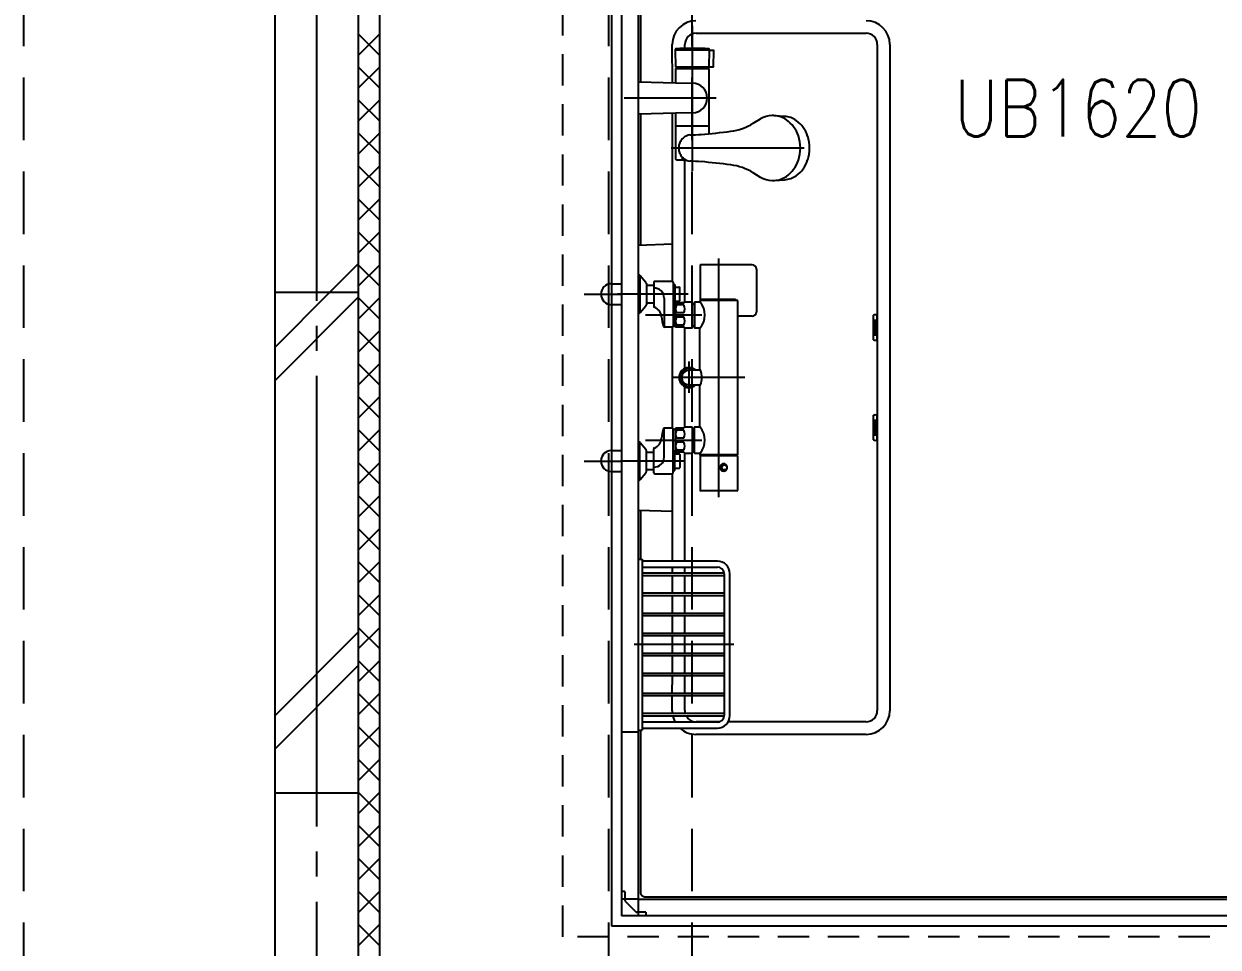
# Model space of a CAD drawing. Header units: millimetres. Extents: x 8300 to 125598, y -10383 to 40000.
# Drawn here: x 41549 to 42980, y 17746 to 18852 of the extents above; entities that cross this region are included whole.
import ezdxf
from ezdxf.enums import TextEntityAlignment as Align

# ---------------------------------------------------------------- set-up
doc = ezdxf.new("R2010")
doc.units = ezdxf.units.MM
doc.header["$LTSCALE"] = 300
for name, pattern in [('CADEWA_LINE6', [2.1, 1.8, -0.1, 0.1, -0.1]), ('DASH-N', [0.375, 0.25, -0.125]), ('DASH-S', [0.2, 0.125, -0.075])]:
    doc.linetypes.add(name, pattern=pattern)
doc.layers.add('K建0_壁', color=7, linetype='CONTINUOUS')
doc.layers.add('通り芯', color=7, linetype='CONTINUOUS')
doc.styles.add('txt2', font='txt.shx', dxfattribs={"width": 0.943378, "bigfont": 'extfont2'})

msp = doc.modelspace()

# ---------------------------------------------------------------- linework, layer by layer
at = {"layer": 'K建0_壁', "color": 250, "linetype": 'DASH-N', "lineweight": -3}
for p, q in [((41549, 15450), (41549, 20550.6)), ((42250, 15450), (42250, 20550.6)), ((42350, 15450), (42350, 20550.6))]:
    msp.add_line(p, q, dxfattribs=at)
at = {"layer": 'K建0_壁', "color": 250, "linetype": 'Continuous', "lineweight": -3}
for p, q in [((42253, 19375.5), (42253, 17771)), ((41950, 15470), (41950, 19130)), ((42265, 19100), (42265, 17783)), ((42285, 19053), (42285, 18003)), ((42288, 18879.7), (42288, 18782.4)), ((42350, 18849.6), (42350, 18675.9)), ((41975, 18814.5), (41950, 18839.5)), ((41950, 18814.5), (41975, 18839.5)), ((42354.5, 18840.5), (42558.2, 18840.5)), ((42326.1, 18781.4), (42326, 18827.2)), ((42329.6, 18821.5), (42329.6, 18820.8)), ((42329.6, 18820.2), (42330, 18800.3)), ((42370.1, 18820.5), (42329.9, 18820.5)), ((42341, 18822.3), (42341, 18827)), ((42370.4, 18820.2), (42370, 18800.3)), ((42370.1, 18820.5), (42375.2, 18820.5)), ((42370.4, 18820.8), (42370.4, 18821.5)), ((42375.5, 18820.2), (42375.1, 18800.3)), ((42571.7, 18827), (42571.7, 18029)), ((42586.7, 18827.2), (42586.7, 18028.8)), ((41975, 18775), (41950, 18800)), ((41950, 18775), (41975, 18800)), ((42330, 18798.3), (42330, 18781.3)), ((42330, 18798.3), (42332.5, 18798.3)), ((42331.5, 18800), (42330.3, 18800)), ((42368.5, 18800), (42331.5, 18800)), ((42332.5, 18799), (42332.5, 18798.3)), ((42332.5, 18798.3), (42367.5, 18798.3)), ((42367.5, 18799), (42367.5, 18798.3)), ((42367.5, 18798.3), (42370, 18798.3)), ((42369.7, 18800), (42368.5, 18800)), ((42374.8, 18800), (42369.7, 18800)), ((42370, 18798.3), (42370, 18726.3)), ((42285.5, 18781), (42285, 18781)), ((42286, 18782.5), (42330, 18781.3)), ((42330, 18781.3), (42350.5, 18780.8)), ((42378.4, 18763), (42268.3, 18763)), ((41975, 18735.5), (41950, 18760.5)), ((41950, 18735.5), (41975, 18760.5)), ((42285, 18745), (42285.5, 18745)), ((42285.5, 18744), (42285.5, 18745)), ((42330, 18744.7), (42286, 18743.5)), ((42288, 18743.6), (42288, 18586.8)), ((42326.1, 18588.2), (42326.1, 18744.6)), ((42350.5, 18745.2), (42330, 18744.7)), ((42330, 18744.7), (42330, 18690.2)), ((42423, 18732.8), (42431.7, 18738.1)), ((42460.8, 18740.9), (42448.6, 18741.8)), ((41975, 18696), (41950, 18721)), ((41950, 18696), (41975, 18721)), ((42370, 18729.3), (42330, 18729.3)), ((42370, 18726.3), (42370, 18720.2)), ((42484, 18703), (42324.7, 18703)), ((42338.1, 18690.9), (42338.1, 18692)), ((42338.1, 18690.2), (42338.1, 18690.9)), ((41975, 18656.5), (41950, 18681.5)), ((41950, 18656.5), (41975, 18681.5)), ((42339, 18688.5), (42331.5, 18688.7)), ((42339, 18688.7), (42339, 18688.6)), ((42339, 18688.6), (42339, 18688.5)), ((42341, 18518.5), (42341, 18689.5)), ((42431.7, 18667.9), (42423, 18673.2)), ((42448.6, 18664.2), (42460.8, 18665.1)), ((41975, 18616.9), (41950, 18641.9)), ((41950, 18616.9), (41975, 18641.9)), ((41975, 18577.4), (41950, 18602.4)), ((41950, 18577.4), (41975, 18602.4)), ((42285, 18586.7), (42326.1, 18588.2)), ((42326.1, 18543.2), (42326.1, 18588.2)), ((41915.4, 18530), (41950, 18564.6)), ((41975, 18537.9), (41950, 18562.9)), ((41950, 18537.9), (41975, 18562.9)), ((42359.3, 18562.2), (42359.3, 18521.9)), ((42421.8, 18563), (42360.1, 18563)), ((42381.8, 18284.8), (42381.8, 18570.7)), ((42285, 18551), (42285.8, 18551)), ((42287, 18550), (42287, 18506)), ((42294.5, 18542.1), (42287.7, 18550.1)), ((42426.8, 18558), (42426.8, 18506.6)), ((42253, 18540.5), (42265, 18540.5)), ((42295, 18540.8), (42295, 18538.5)), ((42295, 18538.5), (42295, 18517.5)), ((42303.9, 18538.5), (42295, 18538.5)), ((42303.9, 18542.3), (42303.9, 18538.5)), ((42326, 18543.3), (42304.9, 18543.3)), ((42327, 18542.3), (42327, 18541.1)), ((42327, 18541.1), (42327, 18489.8)), ((42329, 18537.8), (42329, 18518.3)), ((42329.5, 18537), (42329.5, 18537.3)), ((42330, 18536.5), (42334.8, 18536.5)), ((42335, 18520.3), (42335, 18535.8)), ((41950, 18530), (41850, 18530)), ((41850, 18464.6), (41915.4, 18530)), ((41850, 18424.6), (41950, 18524.6)), ((41975, 18498.4), (41950, 18523.4)), ((41950, 18498.4), (41975, 18523.4)), ((42220.5, 18528), (42265, 18528)), ((42345.2, 18528), (42260.3, 18528)), ((42316.3, 18523.3), (42316.3, 18488.5)), ((42329.5, 18519), (42329.5, 18518.8)), ((42330, 18519.5), (42334.8, 18519.5)), ((42349.7, 18518.5), (42341.1, 18518.5)), ((42359.2, 18518.5), (42353, 18518.5)), ((42359.8, 18520.5), (42359.2, 18520.5)), ((42359.2, 18520.5), (42359.2, 18518.5)), ((42359.2, 18518.5), (42359.2, 18518.5)), ((42361.2, 18521.6), (42359.6, 18521.6)), ((42360.9, 18521), (42359.8, 18521)), ((42359.8, 18521), (42359.8, 18520.5)), ((42404.4, 18520.5), (42359.8, 18520.5)), ((42402.5, 18521), (42360.9, 18521)), ((42361.2, 18521.6), (42361.2, 18521.3)), ((42400.8, 18521.6), (42361.2, 18521.6)), ((42404.4, 18502.1), (42404.4, 18520.5)), ((42253, 18515.5), (42265, 18515.5)), ((42285, 18505), (42285.8, 18505)), ((42287.7, 18505.9), (42294.5, 18513.9)), ((42295, 18517.5), (42295, 18515.2)), ((42295, 18517.5), (42303.9, 18517.5)), ((42328.3, 18516.2), (42327, 18516.2)), ((42329, 18516.9), (42328.3, 18516.2)), ((42330, 18516.2), (42328.3, 18516.2)), ((42329, 18518.3), (42329, 18516.9)), ((42330, 18516.2), (42330, 18517.5)), ((42339.9, 18517.5), (42330, 18517.5)), ((42330, 18489.8), (42330, 18516.2)), ((42340, 18515), (42331, 18515)), ((42340, 18505.5), (42331, 18505.5)), ((42340.9, 18518.4), (42340.1, 18517.6)), ((42350, 18518.2), (42350, 18516.4)), ((42350, 18516.4), (42350, 18489.6)), ((42350, 18516.4), (42352.7, 18516.4)), ((42352.7, 18518.2), (42352.7, 18516.4)), ((42293.8, 18503), (42361.3, 18503)), ((42340, 18500.5), (42331, 18500.5)), ((42340, 18491), (42331, 18491)), ((42404.4, 18335.5), (42404.4, 18502.1)), ((42421.8, 18501.6), (42405.8, 18501.6)), ((42567, 18496.7), (42567, 18502.7)), ((42567, 18496.7), (42568.2, 18496.7)), ((42567, 18479.2), (42567, 18496.7)), ((42571.6, 18496.7), (42571.6, 18502.7)), ((42571.6, 18479.2), (42571.6, 18496.7)), ((41975, 18458.9), (41950, 18483.9)), ((41950, 18458.9), (41975, 18483.9)), ((42326, 18488.5), (42316.5, 18488.5)), ((42326.1, 18367.5), (42326.1, 18488.5)), ((42327, 18489.8), (42327, 18489.5)), ((42327, 18489.8), (42330, 18489.8)), ((42330, 18488.5), (42330, 18489.8)), ((42339.9, 18488.5), (42330, 18488.5)), ((42340.9, 18487.6), (42340.1, 18488.4)), ((42341, 18438.8), (42341, 18487.5)), ((42341.1, 18487.5), (42349.7, 18487.5)), ((42350, 18489.6), (42350, 18487.8)), ((42352.7, 18489.6), (42350, 18489.6)), ((42353, 18487.5), (42359.2, 18487.5)), ((42359.2, 18487.5), (42359.2, 18487.5)), ((42359.2, 18438), (42359.2, 18487.5)), ((42567, 18473.2), (42567, 18479.2)), ((42567, 18479.2), (42568.2, 18479.2)), ((42570.4, 18479.2), (42571.6, 18479.2)), ((42571.6, 18473.2), (42571.6, 18479.2)), ((42346.1, 18409.8), (42346.1, 18447.1)), ((41975, 18419.4), (41950, 18444.4)), ((41950, 18419.4), (41975, 18444.4)), ((42354.2, 18436.7), (42346.1, 18436.7)), ((42359.8, 18436.7), (42354.2, 18436.7)), ((42413.1, 18428), (42327.6, 18428)), ((42346.1, 18419.2), (42354.2, 18419.2)), ((42354.2, 18419.2), (42359.8, 18419.2)), ((41975, 18379.9), (41950, 18404.9)), ((41950, 18379.9), (41975, 18404.9)), ((42341, 18368.5), (42341, 18417.1)), ((42359.2, 18368.5), (42359.2, 18417.9)), ((42567, 18376.7), (42567, 18382.8)), ((42567, 18359.2), (42567, 18376.7)), ((42568.2, 18376.7), (42567, 18376.7)), ((42571.6, 18376.7), (42570.4, 18376.7)), ((42571.6, 18376.7), (42571.6, 18382.8)), ((42571.6, 18359.2), (42571.6, 18376.7)), ((41975, 18340.4), (41950, 18365.4)), ((41950, 18340.4), (41975, 18365.4)), ((42316.3, 18332.7), (42316.3, 18367.5)), ((42326, 18367.5), (42316.5, 18367.5)), ((42327, 18366.2), (42327, 18366.5)), ((42327, 18314.9), (42327, 18366.2)), ((42327, 18366.2), (42330, 18366.2)), ((42330, 18366.2), (42330, 18367.5)), ((42339.9, 18367.5), (42330, 18367.5)), ((42330, 18339.8), (42330, 18366.2)), ((42340, 18365), (42331, 18365)), ((42340.9, 18368.4), (42340.1, 18367.6)), ((42349.7, 18368.5), (42341.1, 18368.5)), ((42350, 18368.2), (42350, 18366.4)), ((42350, 18366.4), (42352.7, 18366.4)), ((42359.2, 18368.5), (42353, 18368.5)), ((42359.2, 18368.5), (42359.2, 18368.5)), ((42285, 18351), (42285.8, 18351)), ((42287, 18306), (42287, 18350)), ((42287.7, 18350.1), (42294.5, 18342.1)), ((42293.8, 18353), (42361.3, 18353)), ((42340, 18355.5), (42331, 18355.5)), ((42340, 18350.5), (42331, 18350.5)), ((42567, 18353.3), (42567, 18359.2)), ((42568.2, 18359.2), (42567, 18359.2)), ((42571.6, 18353.3), (42571.6, 18359.2)), ((42253, 18340.5), (42265, 18340.5)), ((42295, 18338.5), (42303.9, 18338.5)), ((42303.9, 18338.5), (42303.9, 18342.7)), ((42303.9, 18317.5), (42303.9, 18338.5)), ((42328.3, 18339.8), (42327, 18339.8)), ((42329, 18339.1), (42328.3, 18339.8)), ((42330, 18339.8), (42328.3, 18339.8)), ((42329, 18337.8), (42329, 18339.1)), ((42329, 18318.3), (42329, 18337.8)), ((42329.5, 18337), (42329.5, 18337.3)), ((42330, 18338.5), (42330, 18339.8)), ((42339.9, 18338.5), (42330, 18338.5)), ((42330, 18336.5), (42334.8, 18336.5)), ((42340, 18341), (42331, 18341)), ((42335, 18335.8), (42335, 18320.3)), ((42340.9, 18337.6), (42340.1, 18338.4)), ((42341, 18208), (42341, 18337.5)), ((42341.1, 18337.5), (42349.7, 18337.5)), ((42352.7, 18339.6), (42350, 18339.6)), ((42352.7, 18337.8), (42352.7, 18339.6)), ((42353, 18337.5), (42359.2, 18337.5)), ((42359.2, 18337.5), (42359.2, 18335.5)), ((42359.2, 18337.5), (42359.2, 18337.5)), ((42403.8, 18335.5), (42359.2, 18335.5)), ((42359.2, 18335.5), (42359.2, 18335)), ((42360.3, 18335), (42359.2, 18335)), ((42359.3, 18333.9), (42359.3, 18293.3)), ((42360.6, 18334.2), (42359.6, 18334.2)), ((42402.7, 18335), (42360.3, 18335)), ((42360.6, 18334.2), (42360.6, 18334.7)), ((42402.4, 18334.2), (42360.6, 18334.2)), ((42402.4, 18334.2), (42402.4, 18334.7)), ((42404, 18334.2), (42402.4, 18334.2)), ((42403.8, 18335), (42402.7, 18335)), ((42404.4, 18335.5), (42403.8, 18335.5)), ((42403.8, 18335), (42403.8, 18335.5)), ((42404.3, 18333.9), (42404.3, 18293.3)), ((41975, 18300.8), (41950, 18325.8)), ((41950, 18300.8), (41975, 18325.8)), ((42220.5, 18328), (42265, 18328)), ((42340.9, 18328), (42264.1, 18328)), ((42329.5, 18319), (42329.5, 18318.8)), ((42330, 18319.5), (42334.8, 18319.5)), ((42387.6, 18323.4), (42388.5, 18323.4)), ((42253, 18315.5), (42265, 18315.5)), ((42285, 18305), (42285.8, 18305)), ((42287.7, 18305.9), (42294.5, 18313.9)), ((42295, 18315.2), (42295, 18317.5)), ((42303.9, 18317.5), (42295, 18317.5)), ((42303.9, 18313.8), (42303.9, 18317.5)), ((42304.9, 18312.8), (42326, 18312.8)), ((42326.1, 18267.8), (42326.1, 18312.8)), ((42327, 18313.8), (42327, 18314.9)), ((42387.6, 18317.3), (42388.5, 18317.3)), ((42403.5, 18292.5), (42360.1, 18292.5)), ((41975, 18261.3), (41950, 18286.3)), ((41950, 18261.3), (41975, 18286.3)), ((42285, 18269.3), (42326.1, 18267.8)), ((42288, 18269.2), (42288, 18210.5)), ((42326.1, 18208), (42326.1, 18267.8)), ((41975, 18221.8), (41950, 18246.8)), ((41950, 18221.8), (41975, 18246.8)), ((41975, 18182.3), (41950, 18207.3)), ((41950, 18182.3), (41975, 18207.3)), ((42285, 18210.5), (42290, 18210.5)), ((42290, 18210.5), (42290, 18208)), ((42290, 18201), (42290, 18193.5)), ((42388, 18193.5), (42290, 18193.5)), ((42290, 18193.5), (42290, 18190.5)), ((42388, 18190.5), (42290, 18190.5)), ((42290, 18190.5), (42290, 18169.5)), ((42326.1, 18193.5), (42326.1, 18201)), ((42326.1, 18169.5), (42326.1, 18190.5)), ((42341, 18193.5), (42341, 18201)), ((42341, 18169.5), (42341, 18190.5)), ((42388, 18193), (42388, 18190.5)), ((42395, 18023), (42395, 18193)), ((41975, 18142.8), (41950, 18167.8)), ((41950, 18142.8), (41975, 18167.8)), ((42388, 18169.5), (42290, 18169.5)), ((42290, 18169.5), (42290, 18166.5)), ((42388, 18166.5), (42290, 18166.5)), ((42290, 18166.5), (42290, 18145.5)), ((42326.1, 18145.5), (42326.1, 18166.5)), ((42341, 18145.5), (42341, 18166.5)), ((42388, 18145.5), (42290, 18145.5)), ((42290, 18145.5), (42290, 18142.5)), ((42388, 18142.5), (42290, 18142.5)), ((42290, 18142.5), (42290, 18121.5)), ((42326.1, 18121.5), (42326.1, 18142.5)), ((42341, 18121.5), (42341, 18142.5)), ((41850, 18023.3), (41950, 18123.3)), ((41975, 18103.3), (41950, 18128.3)), ((41950, 18103.3), (41975, 18128.3)), ((42388, 18121.5), (42290, 18121.5)), ((42290, 18121.5), (42290, 18118.5)), ((42388, 18118.5), (42290, 18118.5)), ((42290, 18118.5), (42290, 18097.5)), ((42326.1, 18097.5), (42326.1, 18118.5)), ((42341, 18097.5), (42341, 18118.5)), ((42399.7, 18108), (42280.3, 18108)), ((42388, 18097.5), (42290, 18097.5)), ((42290, 18097.5), (42290, 18094.5)), ((42388, 18094.5), (42290, 18094.5)), ((42290, 18094.5), (42290, 18073.5)), ((42326.1, 18073.5), (42326.1, 18094.5)), ((42341, 18073.5), (42341, 18094.5)), ((41850, 17983.3), (41950, 18083.3)), ((41975, 18063.8), (41950, 18088.8)), ((41950, 18063.8), (41975, 18088.8)), ((42388, 18073.5), (42290, 18073.5)), ((42290, 18073.5), (42290, 18070.5)), ((42388, 18070.5), (42290, 18070.5)), ((42290, 18070.5), (42290, 18049.5)), ((42326, 18049.5), (42326.1, 18070.5)), ((42341, 18049.5), (42341, 18070.5)), ((41975, 18024.3), (41950, 18049.3)), ((41950, 18024.3), (41975, 18049.3)), ((42388, 18049.5), (42290, 18049.5)), ((42290, 18049.5), (42290, 18046.5)), ((42388, 18046.5), (42290, 18046.5)), ((42290, 18046.5), (42290, 18025.5)), ((42326, 18028.8), (42326, 18046.5)), ((42341, 18029), (42341, 18046.5)), ((42388, 18025.5), (42290, 18025.5)), ((42290, 18025.5), (42290, 18022.5)), ((42290, 18022.5), (42290, 18015)), ((42388, 18022.5), (42290, 18022.5)), ((42388, 18025.5), (42388, 18023)), ((41975, 17984.7), (41950, 18009.7)), ((41950, 17984.7), (41975, 18009.7)), ((42285, 18005.5), (42290, 18005.5)), ((42288, 18005.5), (42288, 17811)), ((42290, 18015), (42290, 18008)), ((42380, 18015), (42290, 18015)), ((42290, 18008), (42290, 18005.5)), ((42290, 18008), (42380, 18008)), ((42382.8, 18015.5), (42354.5, 18015.5)), ((42558.2, 18015.5), (42393, 18015.5)), ((42285, 18003), (42265, 18003)), ((42285, 18003), (42285, 17803)), ((42558.4, 18000.5), (42354.3, 18000.5)), ((41975, 17945.2), (41950, 17970.2)), ((41950, 17945.2), (41975, 17970.2)), ((41950, 17930), (41850, 17930)), ((41975, 17905.7), (41950, 17930.7)), ((41950, 17905.7), (41975, 17930.7)), ((41975, 17866.2), (41950, 17891.2)), ((41950, 17866.2), (41975, 17891.2)), ((41975, 17826.7), (41950, 17851.7)), ((41950, 17826.7), (41975, 17851.7)), ((41975, 17787.2), (41950, 17812.2)), ((41950, 17787.2), (41975, 17812.2)), ((42269.3, 17812.3), (42265, 17812.3)), ((42285, 17803), (42265, 17803)), ((42269.3, 17812.3), (42269.3, 17801.5)), ((42285, 17803), (43085, 17803)), ((42285, 17803), (42285, 17783)), ((42293, 17806), (43125.8, 17806)), ((42269.6, 17800.8), (42282.8, 17787.6)), ((43905, 17783), (42265, 17783)), ((42294.3, 17787.3), (42283.5, 17787.3)), ((42294.3, 17787.3), (42294.3, 17783)), ((41975, 17747.7), (41950, 17772.7)), ((41950, 17747.7), (41975, 17772.7)), ((42253, 17771), (43917, 17771))]:
    msp.add_line(p, q, dxfattribs=at)
at = {"layer": 'K建0_壁', "color": 250, "linetype": 'DASH-S', "lineweight": -3}
msp.add_lwpolyline([(43930, 19848), (43930, 17758), (42195, 17758), (42195, 19848)], close=True, dxfattribs=at)
at = {"layer": 'K建0_壁', "color": 250, "linetype": 'Continuous', "lineweight": -3}
msp.add_lwpolyline([(41975, 15450), (41950, 15450), (41950, 19150), (41975, 19150)], close=True, dxfattribs=at)
for points in [[(41950, 15470), (41850, 15470), (41850, 19130)], [(42285.5, 18745), (42285.5, 18781), (42285.5, 18782)], [(42303.9, 18538.5), (42303.9, 18517.5), (42303.9, 18513.3)], [(42327, 18541.1), (42329, 18539.1), (42329, 18537.8)], [(42352.7, 18516.4), (42352.7, 18489.6), (42352.7, 18487.8)], [(42568.2, 18479.2), (42568.2, 18496.7), (42570.4, 18496.7)], [(42568.2, 18479.2), (42569.3, 18479.2), (42569.3, 18496.7)], [(42569.3, 18479.2), (42570.4, 18479.2), (42570.4, 18496.7), (42571.6, 18496.7)], [(42569.3, 18359.2), (42569.3, 18376.7), (42568.2, 18376.7)], [(42570.4, 18359.2), (42568.2, 18359.2), (42568.2, 18376.7)], [(42571.6, 18359.2), (42570.4, 18359.2), (42570.4, 18376.7), (42569.3, 18376.7)], [(42350, 18366.4), (42350, 18339.6), (42350, 18337.8)], [(42352.7, 18339.6), (42352.7, 18366.4), (42352.7, 18368.2)], [(42295, 18317.5), (42295, 18338.5), (42295, 18340.8)], [(42327, 18314.9), (42329, 18316.9), (42329, 18318.3)], [(42380, 18208), (42290, 18208), (42290, 18201), (42380, 18201)], [(42388, 18190.5), (42388, 18169.5), (42388, 18166.5), (42388, 18145.5), (42388, 18142.5), (42388, 18121.5), (42388, 18118.5), (42388, 18097.5), (42388, 18094.5), (42388, 18073.5), (42388, 18070.5), (42388, 18049.5), (42388, 18046.5), (42388, 18025.5)]]:
    msp.add_lwpolyline(points, dxfattribs=at)
msp.add_circle((42388.5, 18320.4), 3.05, dxfattribs=at)
for centre, radius, start, end in [((42354.3, 18827.2), 28.3, 90, 180), ((42558.4, 18827.2), 28.3, 0, 90), ((42354.5, 18827), 13.5, 90, 180), ((42558.2, 18827), 13.5, 0, 90), ((42330.1, 18821.5), 0.5, 92.2815, 180.0015), ((42329.9, 18820.8), 0.3, 180, 271.1179), ((42329.9, 18820.2), 0.3, 90, 181.1178), ((42350, 18322.4), 500, 87.7167, 92.2833), ((42369.9, 18821.5), 0.5, 0, 87.7167), ((42370.1, 18820.8), 0.3, 268.8821, 0), ((42370.1, 18820.2), 0.3, 358.8822, 90), ((42375.2, 18820.2), 0.3, 359.2947, 90), ((42330.3, 18800.3), 0.3, 181.1178, 270), ((42331.5, 18799), 1, 1, 90), ((42368.5, 18799), 1, 90, 179), ((42369.7, 18800.3), 0.3, 270, 358.8822), ((42374.8, 18800.3), 0.3, 270, 359.2945), ((42286, 18782), 0.5, 88.5, 180), ((42350, 18763), 17.8, 271.5, 88.5), ((42286, 18744), 0.5, 180, 271.5), ((42446.3, 18712.2), 29.7, 91.5279, 119.5172), ((42446.5, 18712.8), 29.1, 85.7384, 91.8935), ((42446.5, 18712.8), 29.1, 56.0534, 85.7384), ((42458.3, 18711.8), 29.3, 56.1589, 85.1641), ((42439.3, 18704.5), 40, 19.0785, 54.1153), ((42452.8, 18705.9), 37.2, 17.7385, 54.1089), ((42345.4, 18920.1), 201.3, 270.5082, 274.3507), ((42285.3, 19561.4), 845.5, 275.1118, 277.5244), ((42389.1, 18785.9), 63.1, 276.3114, 302.5471), ((42351.5, 18703), 17.8, 169.2406, 179.8981), ((42347.4, 18703.9), 13.6, 149.2169, 169.8155), ((42348.9, 18703.6), 15, 131.7642, 151.2706), ((42349.2, 18703.9), 15, 97.5896, 133.2012), ((42433.5, 18703), 46, 341.571, 18.5303), ((42444.7, 18703), 45.9, 341.9306, 18.1692), ((42331.5, 18690.2), 1.5, 180, 268.5679), ((42351.5, 18703), 17.8, 180.1019, 190.7594), ((42347.4, 18702.1), 13.6, 190.1845, 210.7831), ((42348.9, 18702.4), 15, 208.7294, 228.2358), ((42340.1, 18690.2), 2.03, 178.7747, 215.8675), ((42349.2, 18702.1), 15, 226.7988, 262.4104), ((42339.1, 18689.5), 0.781, 220.414, 261.2477), ((42339, 18690), 1.5, 268.8011, 271.9469), ((42339, 18690), 1.5, 271.9469, 330.8185), ((42339, 18690), 1.5, 330.8185, 354.8272), ((42345.4, 18485.9), 201.3, 85.6493, 89.4918), ((42285.3, 17844.6), 845.5, 82.4756, 84.8882), ((42389.1, 18620.1), 63.1, 57.4529, 83.6886), ((42439.1, 18701.6), 40.2, 305.9629, 340.9997), ((42452.8, 18700.1), 37.2, 305.8298, 342.2001), ((42446.3, 18693.8), 29.7, 240.4828, 268.4721), ((42446.5, 18693.2), 29.1, 268.1065, 274.2616), ((42446.5, 18693.2), 29.1, 274.2616, 303.9466), ((42458.3, 18694.2), 29.3, 274.8359, 303.8411), ((42360.1, 18562.2), 0.8, 90, 180.0008), ((42421.8, 18558), 5, 0, 90), ((42285.8, 18548.5), 2.5, 40.1009, 90), ((42253, 18528), 12.5, 90, 270), ((42293, 18540.8), 2, 0, 40.1009), ((42304.9, 18542.3), 1, 90, 180), ((42304.3, 18523.3), 12, 0, 91.4328), ((42326, 18542.3), 1, 0, 90), ((42329.5, 18537.8), 0.5, 180, 270), ((42330, 18537), 0.5, 180, 270), ((42333.5, 18535.8), 1.5, 0, 30), ((42329.5, 18518.3), 0.5, 90, 180), ((42330, 18519), 0.5, 90, 180), ((42333.5, 18520.3), 1.5, 330, 0), ((42341.1, 18518.2), 0.3, 90, 135), ((42349.7, 18518.2), 0.3, 0, 90.0001), ((42353, 18518.2), 0.3, 89.9972, 180.0028), ((42359.2, 18518.2), 0.3, 40.713, 82.8974), ((42359.6, 18521.9), 0.3, 180, 270), ((42360.9, 18521.3), 0.3, 270, 0), ((42400.8, 18518.6), 3, 40.5404, 90), ((42285.8, 18507.5), 2.5, 270, 319.8991), ((42293, 18515.2), 2, 319.8991, 0), ((42304.9, 18513.3), 1, 180, 249.7128), ((42300, 18500.2), 13, 2.5043, 69.7128), ((42341.9, 18510.2), 11.9, 156.1869, 203.8131), ((42339.9, 18517.8), 0.3, 270, 315), ((42329, 18510.2), 12, 336.4081, 23.5919), ((42341.5, 18503), 23.6, 319.287, 40.713), ((42421.8, 18506.6), 5, 270, 0), ((42348, 18502.3), 35, 182.5043, 202.0243), ((42341.6, 18495.8), 11.6, 155.6189, 204.3811), ((42329, 18495.8), 12, 336.4081, 23.5919), ((42405.8, 18503.6), 2, 225.573, 270), ((42569.3, 18497.9), 5.35, 65.0342, 114.9658), ((42316.5, 18489.5), 1, 202.0243, 270), ((42326, 18489.5), 1, 270, 0), ((42339.9, 18488.2), 0.3, 45, 90), ((42341.1, 18487.8), 0.3, 225, 270), ((42349.7, 18487.8), 0.3, 269.9999, 0), ((42353, 18487.8), 0.3, 180, 270), ((42359.2, 18487.8), 0.3, 277.1026, 319.287), ((42569.3, 18478.1), 5.34, 244.9637, 295.0363), ((42346.1, 18428), 12, 47.0726, 312.9274), ((42346.1, 18428), 10.8, 54.484, 305.516), ((42346.1, 18428), 8.75, 90, 270), ((42339.1, 18428), 22.5, 22.8838, 26.5274), ((42339.1, 18428), 22.5, 337.1204, 22.8838), ((42339.1, 18428), 22.5, 333.4726, 337.1204), ((42569.3, 18377.9), 5.34, 64.9637, 115.0363), ((42348, 18353.7), 35, 157.9757, 177.4957), ((42316.5, 18366.5), 1, 90, 157.9757), ((42326, 18366.5), 1, 0.0141, 90), ((42341.7, 18360.2), 11.7, 155.8025, 204.1975), ((42339.9, 18367.8), 0.3, 270, 315), ((42329, 18360.2), 12, 336.4081, 23.5919), ((42341.1, 18368.2), 0.3, 90, 135), ((42349.7, 18368.2), 0.3, 0, 90.0001), ((42353, 18368.2), 0.3, 90, 180), ((42359.2, 18368.2), 0.3, 40.713, 82.8976), ((42341.5, 18353), 23.6, 319.287, 40.713), ((42285.8, 18348.5), 2.5, 40.1009, 90), ((42300, 18355.8), 13, 290.2872, 357.4957), ((42341.7, 18345.8), 11.7, 155.8805, 204.1195), ((42329, 18345.8), 12, 336.4081, 23.5919), ((42569.3, 18358.1), 5.35, 245.0342, 294.9658), ((42253, 18328), 12.5, 90, 270), ((42293, 18340.8), 2, 0, 40.1009), ((42304.9, 18342.7), 1, 110.2872, 179.9859), ((42304.3, 18332.7), 12, 268.5672, 0), ((42329.5, 18337.8), 0.5, 180, 270), ((42330, 18337), 0.5, 180, 270), ((42333.5, 18335.8), 1.5, 0, 30), ((42339.9, 18338.2), 0.3, 45, 90), ((42341.1, 18337.8), 0.3, 225, 270), ((42349.7, 18337.8), 0.3, 269.9999, 0), ((42353, 18337.8), 0.3, 180, 270.0001), ((42359.2, 18337.8), 0.3, 277.1024, 319.287), ((42359.6, 18333.9), 0.3, 90, 180), ((42360.3, 18334.7), 0.3, 0, 90), ((42402.7, 18334.7), 0.3, 90, 180), ((42404, 18333.9), 0.3, 0, 90), ((42329.5, 18318.3), 0.5, 90, 180), ((42330, 18319), 0.5, 90, 180), ((42333.5, 18320.3), 1.5, 330, 0), ((42387.7, 18320.4), 4.42, 126.4222, 233.5778), ((42387.6, 18320.4), 3.05, 90, 270), ((42387.6, 18320.7), 4.08, 52.2936, 127.7064), ((42387.2, 18320.4), 4.57, 308.8047, 51.1953), ((42285.8, 18307.5), 2.5, 270, 319.8991), ((42293, 18315.2), 2, 319.8991, 0), ((42304.9, 18313.8), 1, 180, 270), ((42326, 18313.8), 1, 270, 0), ((42387.6, 18320.1), 4.13, 232.7817, 307.2183), ((42360.1, 18293.3), 0.8, 180, 270), ((42403.5, 18293.3), 0.8, 270, 0), ((42380, 18193), 15, 0, 90), ((42380, 18193), 8, 3.5833, 90), ((42380, 18193), 8, 0, 3.5833), ((42354.3, 18028.8), 28.3, 180, 186.6964), ((42354.3, 18028.8), 28.3, 192.8627, 209.1851), ((42354.5, 18029), 13.5, 180, 195.0261), ((42354.5, 18029), 13.5, 208.7822, 270), ((42380, 18023), 15, 270, 0), ((42380, 18023), 8, 270, 356.4167), ((42380, 18023), 8, 356.4167, 0), ((42558.2, 18029), 13.5, 270, 0), ((42558.4, 18028.8), 28.3, 270, 0), ((42354.3, 18028.8), 28.3, 227.3057, 270), ((42293, 17811), 5, 180, 270.0007), ((42270.3, 17801.5), 1, 179.9986, 225.0029), ((42283.5, 17788.3), 1, 224.994, 270.0044)]:
    msp.add_arc(centre, radius, start, end, dxfattribs=at)
at = {"layer": '通り芯', "color": 96, "linetype": 'CADEWA_LINE6', "lineweight": -3}
msp.add_line((41900, -6050), (41900, 40000), dxfattribs=at)

# ---------------------------------------------------------------- texts
at = {"layer": 'K建0_壁', "color": 250, "lineweight": -3, "style": 'txt2', "width": 0.829174}
msp.add_text('UB1620', height=67.93, dxfattribs=at).set_placement((42812.2, 18696.6), align=Align.BOTTOM_CENTER)

doc.saveas('drawing.dxf')
